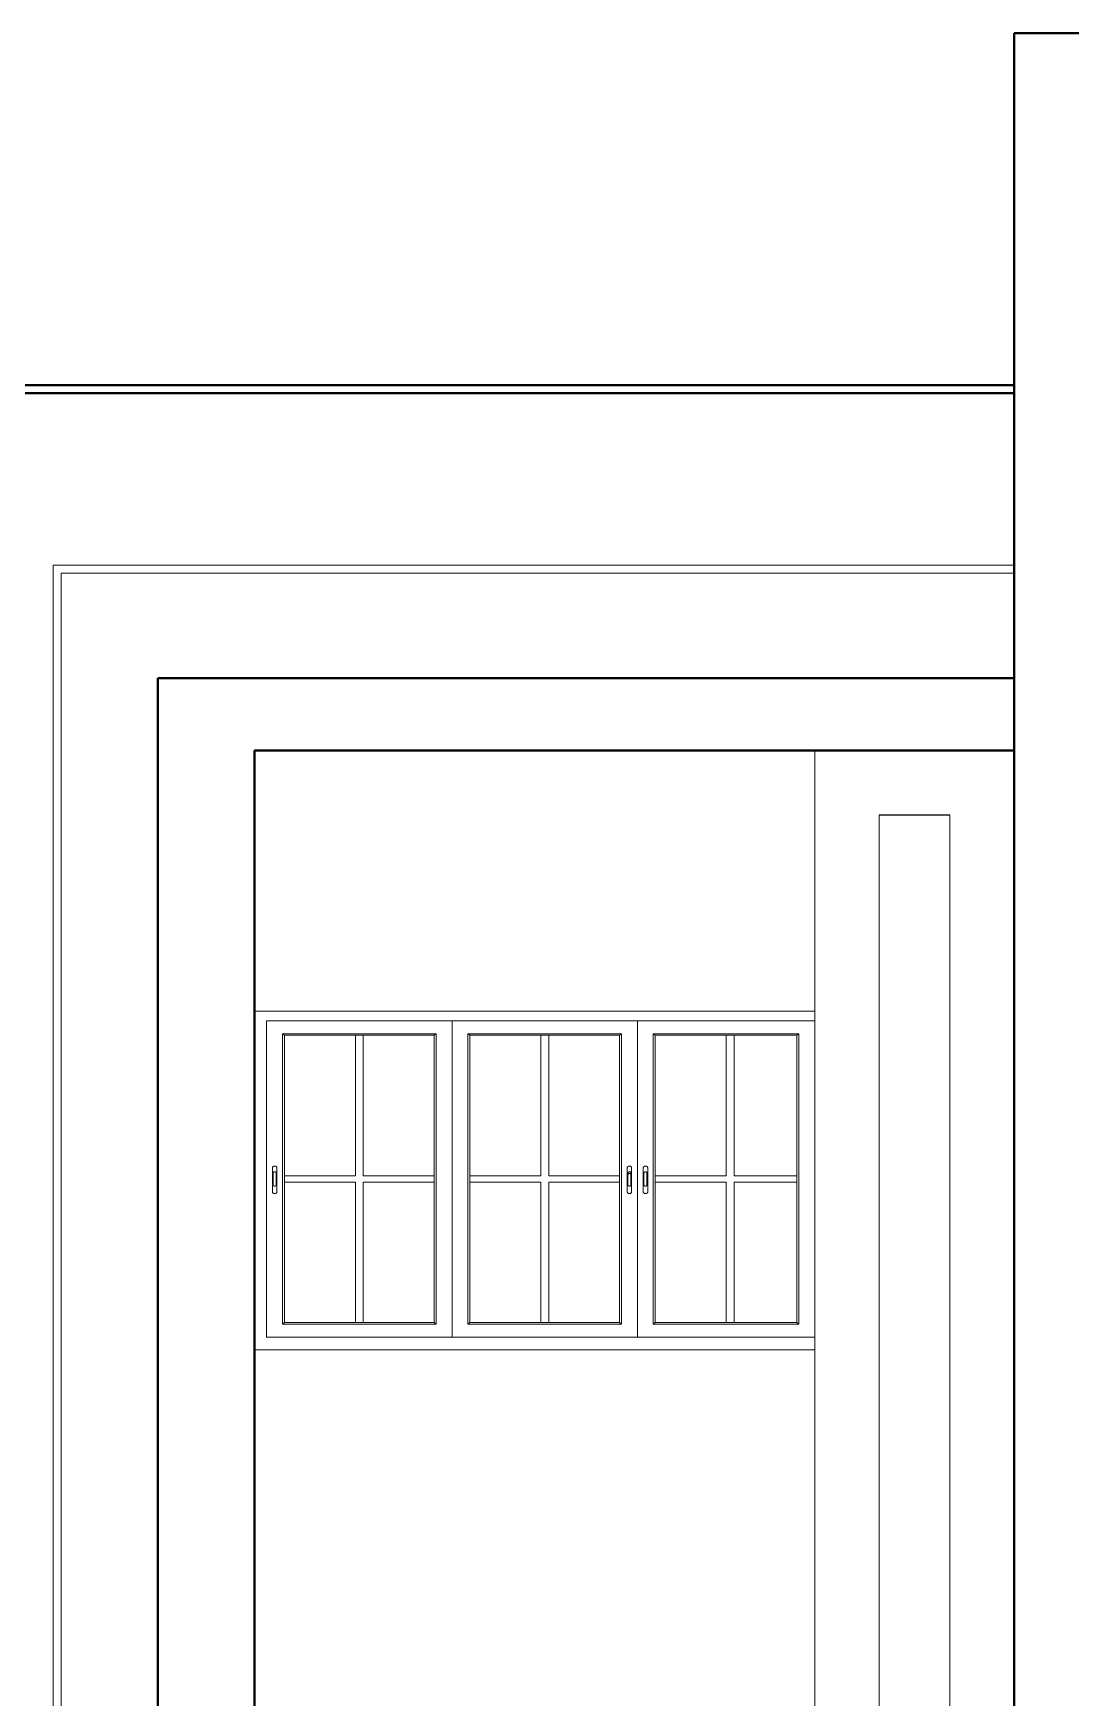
# Model space of a CAD drawing. Header units: inches. Extents: x 135267 to 147066, y -21506 to -19082.
# Drawn here: x 145368.1 to 145496.8, y -20381.1 to -20174.6 of the extents above; entities that cross this region are included whole.
import ezdxf

# ---------------------------------------------------------------- set-up
doc = ezdxf.new("R2010")
doc.units = ezdxf.units.IN
doc.header["$LTSCALE"] = 0.5
doc.header["$MEASUREMENT"] = 0
for name, color, linetype, lineweight in [('DIM 1-100', 4, 'Continuous', 13), ('HACTH', 253, 'Continuous', 9), ('wall', 1, 'Continuous', 40), ('wall light', 6, 'Continuous', 25), ('window', 4, 'Continuous', 13)]:
    doc.layers.add(name, color=color, linetype=linetype, lineweight=lineweight)

msp = doc.modelspace()

# ---------------------------------------------------------------- linework, layer by layer
at = {"layer": 'DIM 1-100'}
msp.add_line((145395.59, -20295.94), (145465.09, -20295.94), dxfattribs=at)
at = {"layer": 'HACTH'}
for p, q in [((145370.59, -20240.61), (145489.84, -20240.61)), ((145370.59, -20240.61), (145370.59, -20503.61)), ((145371.59, -20241.61), (145371.59, -20503.61)), ((145489.84, -20241.61), (145371.59, -20241.61)), ((145465.09, -20494.61), (145465.09, -20263.61)), ((145473.09, -20271.61), (145473.09, -20494.61)), ((145481.84, -20494.61), (145481.84, -20271.61))]:
    msp.add_line(p, q, dxfattribs=at)
at = {"layer": 'wall'}
for p, q in [((145494.84, -20174.61), (145489.84, -20174.61)), ((145489.84, -20503.61), (145489.84, -20174.61)), ((145628.09, -20174.61), (145494.84, -20174.61)), ((145333.84, -20218.25), (145489.84, -20218.25)), ((145333.84, -20219.25), (145489.84, -20219.25)), ((145383.59, -20254.61), (145489.84, -20254.61)), ((145383.59, -20503.61), (145383.59, -20254.61)), ((145395.59, -20263.61), (145489.84, -20263.61)), ((145395.59, -20263.61), (145395.59, -20494.61))]:
    msp.add_line(p, q, dxfattribs=at)
at = {"layer": 'wall light'}
msp.add_line((145481.84, -20271.61), (145473.09, -20271.61), dxfattribs=at)
at = {"layer": 'window'}
for p, q in [((145395.59, -20337.94), (145395.59, -20295.94)), ((145397.09, -20336.36), (145397.09, -20297.13)), ((145465.09, -20297.13), (145397.09, -20297.13)), ((145399.05, -20334.76), (145399.05, -20298.73)), ((145399.05, -20298.73), (145418.13, -20298.73)), ((145399.3, -20298.93), (145399.05, -20298.73)), ((145399.3, -20334.56), (145399.3, -20298.93)), ((145417.88, -20298.93), (145399.3, -20298.93)), ((145408.1, -20298.93), (145408.1, -20316.35)), ((145409.08, -20298.93), (145409.08, -20316.35)), ((145417.88, -20298.93), (145418.13, -20298.73)), ((145417.88, -20298.93), (145417.88, -20334.56)), ((145418.13, -20298.73), (145418.13, -20334.76)), ((145420.09, -20297.13), (145420.09, -20336.36)), ((145441.13, -20298.73), (145422.05, -20298.73)), ((145422.05, -20298.73), (145422.05, -20334.76)), ((145422.3, -20298.93), (145422.05, -20298.73)), ((145422.3, -20298.93), (145422.3, -20334.56)), ((145422.3, -20298.93), (145440.88, -20298.93)), ((145431.1, -20298.93), (145431.1, -20316.35)), ((145432.08, -20298.93), (145432.08, -20316.35)), ((145440.88, -20298.93), (145441.13, -20298.73)), ((145440.88, -20334.56), (145440.88, -20298.93)), ((145441.13, -20334.76), (145441.13, -20298.73)), ((145443.09, -20297.13), (145443.09, -20336.36)), ((145445.05, -20334.76), (145445.05, -20298.73)), ((145445.05, -20298.73), (145463.13, -20298.73)), ((145445.3, -20298.93), (145445.05, -20298.73)), ((145445.3, -20334.56), (145445.3, -20298.93)), ((145462.88, -20298.93), (145445.3, -20298.93)), ((145454.1, -20298.93), (145454.1, -20316.35)), ((145455.08, -20298.93), (145455.08, -20316.35)), ((145462.88, -20298.93), (145463.13, -20298.73)), ((145462.88, -20298.93), (145462.88, -20334.56)), ((145463.13, -20298.73), (145463.13, -20334.76)), ((145465.09, -20297.13), (145465.09, -20336.36)), ((145397.82, -20315.32), (145397.83, -20315.29)), ((145397.82, -20315.35), (145397.83, -20315.29)), ((145397.82, -20315.35), (145397.82, -20315.32)), ((145397.82, -20318.37), (145397.82, -20315.35)), ((145397.83, -20315.29), (145397.85, -20315.26)), ((145397.85, -20315.26), (145397.87, -20315.24)), ((145397.89, -20315.21), (145397.87, -20315.24)), ((145397.93, -20315.19), (145397.89, -20315.21)), ((145397.93, -20315.19), (145397.96, -20315.18)), ((145398, -20315.17), (145397.96, -20315.18)), ((145398.04, -20315.16), (145398, -20315.17)), ((145398.09, -20315.16), (145398.04, -20315.16)), ((145398.13, -20315.16), (145398.09, -20315.16)), ((145398.13, -20315.16), (145398.17, -20315.17)), ((145398.17, -20315.17), (145398.21, -20315.18)), ((145398.21, -20315.18), (145398.24, -20315.19)), ((145398.24, -20315.19), (145398.28, -20315.21)), ((145398.28, -20315.21), (145398.3, -20315.24)), ((145398.33, -20315.26), (145398.3, -20315.24)), ((145398.34, -20315.29), (145398.33, -20315.26)), ((145398.35, -20315.32), (145398.34, -20315.29)), ((145398.35, -20315.32), (145398.36, -20315.35)), ((145398.36, -20315.35), (145398.36, -20318.37)), ((145441.83, -20315.32), (145441.82, -20315.35)), ((145441.82, -20315.35), (145441.82, -20318.37)), ((145441.84, -20315.29), (145441.83, -20315.32)), ((145441.85, -20315.26), (145441.84, -20315.29)), ((145441.88, -20315.24), (145441.85, -20315.26)), ((145441.9, -20315.21), (145441.88, -20315.24)), ((145441.94, -20315.19), (145441.9, -20315.21)), ((145441.97, -20315.18), (145441.94, -20315.19)), ((145442.01, -20315.17), (145441.97, -20315.18)), ((145442.05, -20315.16), (145442.01, -20315.17)), ((145442.09, -20315.16), (145442.05, -20315.16)), ((145442.14, -20315.16), (145442.09, -20315.16)), ((145442.18, -20315.17), (145442.14, -20315.16)), ((145442.22, -20315.18), (145442.18, -20315.17)), ((145442.25, -20315.19), (145442.22, -20315.18)), ((145442.29, -20315.21), (145442.25, -20315.19)), ((145442.31, -20315.24), (145442.29, -20315.21)), ((145442.34, -20315.26), (145442.31, -20315.24)), ((145442.35, -20315.29), (145442.34, -20315.26)), ((145442.36, -20315.32), (145442.35, -20315.29)), ((145442.36, -20315.35), (145442.35, -20315.29)), ((145442.36, -20315.35), (145442.36, -20315.32)), ((145442.36, -20318.37), (145442.36, -20315.35)), ((145443.82, -20315.32), (145443.83, -20315.29)), ((145443.82, -20315.35), (145443.83, -20315.29)), ((145443.82, -20315.35), (145443.82, -20315.32)), ((145443.82, -20318.37), (145443.82, -20315.35)), ((145443.83, -20315.29), (145443.85, -20315.26)), ((145443.85, -20315.26), (145443.87, -20315.24)), ((145443.89, -20315.21), (145443.87, -20315.24)), ((145443.93, -20315.19), (145443.89, -20315.21)), ((145443.93, -20315.19), (145443.96, -20315.18)), ((145444, -20315.17), (145443.96, -20315.18)), ((145444.04, -20315.16), (145444, -20315.17)), ((145444.09, -20315.16), (145444.04, -20315.16)), ((145444.13, -20315.16), (145444.09, -20315.16)), ((145444.13, -20315.16), (145444.17, -20315.17)), ((145444.17, -20315.17), (145444.21, -20315.18)), ((145444.21, -20315.18), (145444.24, -20315.19)), ((145444.24, -20315.19), (145444.28, -20315.21)), ((145444.28, -20315.21), (145444.3, -20315.24)), ((145444.33, -20315.26), (145444.3, -20315.24)), ((145444.34, -20315.29), (145444.33, -20315.26)), ((145444.35, -20315.32), (145444.34, -20315.29)), ((145444.35, -20315.32), (145444.36, -20315.35)), ((145444.36, -20315.35), (145444.36, -20318.37)), ((145397.91, -20315.97), (145397.9, -20315.99)), ((145397.9, -20315.99), (145397.9, -20317.51)), ((145397.91, -20317.53), (145397.9, -20317.51)), ((145397.92, -20315.93), (145397.91, -20315.95)), ((145397.91, -20315.95), (145397.91, -20315.97)), ((145397.91, -20317.55), (145397.91, -20317.53)), ((145397.94, -20315.91), (145397.92, -20315.93)), ((145397.96, -20315.9), (145397.94, -20315.91)), ((145397.98, -20315.88), (145397.96, -20315.9)), ((145398, -20315.87), (145397.98, -20315.88)), ((145398.03, -20315.87), (145398, -20315.87)), ((145398.06, -20315.86), (145398.03, -20315.87)), ((145398.09, -20315.86), (145398.06, -20315.86)), ((145398.11, -20315.86), (145398.09, -20315.86)), ((145398.14, -20315.87), (145398.11, -20315.86)), ((145398.17, -20315.87), (145398.14, -20315.87)), ((145398.19, -20315.88), (145398.17, -20315.87)), ((145398.21, -20315.9), (145398.19, -20315.88)), ((145398.23, -20315.91), (145398.21, -20315.9)), ((145398.25, -20315.93), (145398.23, -20315.91)), ((145398.26, -20315.95), (145398.25, -20315.93)), ((145398.26, -20315.97), (145398.26, -20315.95)), ((145398.27, -20315.99), (145398.26, -20315.97)), ((145398.27, -20317.51), (145398.26, -20317.53)), ((145398.26, -20317.53), (145398.26, -20317.55)), ((145398.27, -20317.51), (145398.27, -20315.99)), ((145399.3, -20316.35), (145408.1, -20316.35)), ((145399.3, -20317.15), (145408.1, -20317.15)), ((145408.1, -20317.15), (145408.1, -20334.56)), ((145409.08, -20316.35), (145417.88, -20316.35)), ((145409.08, -20317.15), (145417.88, -20317.15)), ((145409.08, -20317.15), (145409.08, -20334.56)), ((145431.1, -20316.35), (145422.3, -20316.35)), ((145431.1, -20317.15), (145422.3, -20317.15)), ((145431.1, -20317.15), (145431.1, -20334.56)), ((145440.88, -20316.35), (145432.08, -20316.35)), ((145432.08, -20317.15), (145432.08, -20334.56)), ((145440.88, -20317.15), (145432.08, -20317.15)), ((145441.91, -20315.99), (145441.92, -20315.97)), ((145441.91, -20316.21), (145441.91, -20315.99)), ((145441.91, -20316.21), (145441.92, -20316.19)), ((145441.91, -20317.51), (145441.91, -20316.21)), ((145441.91, -20317.51), (145441.92, -20317.53)), ((145441.92, -20315.95), (145441.93, -20315.93)), ((145441.92, -20315.97), (145441.92, -20315.95)), ((145441.92, -20316.17), (145441.93, -20316.15)), ((145441.92, -20316.19), (145441.92, -20316.17)), ((145441.92, -20317.53), (145441.92, -20317.55)), ((145441.93, -20315.93), (145441.95, -20315.91)), ((145441.93, -20316.15), (145441.95, -20316.13)), ((145441.95, -20315.91), (145441.97, -20315.9)), ((145441.95, -20316.13), (145441.97, -20316.12)), ((145441.97, -20315.9), (145441.99, -20315.88)), ((145441.97, -20316.12), (145441.99, -20316.11)), ((145441.99, -20315.88), (145442.01, -20315.87)), ((145441.99, -20316.11), (145442.01, -20316.09)), ((145442.01, -20315.87), (145442.04, -20315.87)), ((145442.01, -20316.09), (145442.04, -20316.09)), ((145442.04, -20315.87), (145442.07, -20315.86)), ((145442.04, -20316.09), (145442.07, -20316.08)), ((145442.07, -20315.86), (145442.09, -20315.86)), ((145442.07, -20316.08), (145442.09, -20316.08)), ((145442.09, -20315.86), (145442.12, -20315.86)), ((145442.09, -20316.08), (145442.12, -20316.08)), ((145442.12, -20315.86), (145442.15, -20315.87)), ((145442.12, -20316.08), (145442.15, -20316.09)), ((145442.15, -20315.87), (145442.18, -20315.87)), ((145442.15, -20316.09), (145442.18, -20316.09)), ((145442.18, -20315.87), (145442.2, -20315.88)), ((145442.18, -20316.09), (145442.2, -20316.11)), ((145442.2, -20315.88), (145442.22, -20315.9)), ((145442.2, -20316.11), (145442.22, -20316.12)), ((145442.22, -20315.9), (145442.24, -20315.91)), ((145442.22, -20316.12), (145442.24, -20316.13)), ((145442.24, -20315.91), (145442.26, -20315.93)), ((145442.24, -20316.13), (145442.26, -20316.15)), ((145442.26, -20315.93), (145442.27, -20315.95)), ((145442.26, -20316.15), (145442.27, -20316.17)), ((145442.27, -20315.95), (145442.27, -20315.97)), ((145442.27, -20315.97), (145442.28, -20315.99)), ((145442.27, -20316.17), (145442.27, -20316.19)), ((145442.27, -20316.19), (145442.28, -20316.21)), ((145442.27, -20317.53), (145442.28, -20317.51)), ((145442.27, -20317.55), (145442.27, -20317.53)), ((145442.28, -20317.51), (145442.28, -20315.99)), ((145443.91, -20315.97), (145443.9, -20315.99)), ((145443.9, -20315.99), (145443.9, -20317.51)), ((145443.91, -20317.53), (145443.9, -20317.51)), ((145443.92, -20315.93), (145443.91, -20315.95)), ((145443.91, -20315.95), (145443.91, -20315.97)), ((145443.91, -20317.55), (145443.91, -20317.53)), ((145443.94, -20315.91), (145443.92, -20315.93)), ((145443.96, -20315.9), (145443.94, -20315.91)), ((145443.98, -20315.88), (145443.96, -20315.9)), ((145444, -20315.87), (145443.98, -20315.88)), ((145444.03, -20315.87), (145444, -20315.87)), ((145444.06, -20315.86), (145444.03, -20315.87)), ((145444.09, -20315.86), (145444.06, -20315.86)), ((145444.11, -20315.86), (145444.09, -20315.86)), ((145444.14, -20315.87), (145444.11, -20315.86)), ((145444.17, -20315.87), (145444.14, -20315.87)), ((145444.19, -20315.88), (145444.17, -20315.87)), ((145444.21, -20315.9), (145444.19, -20315.88)), ((145444.23, -20315.91), (145444.21, -20315.9)), ((145444.25, -20315.93), (145444.23, -20315.91)), ((145444.26, -20315.95), (145444.25, -20315.93)), ((145444.26, -20315.97), (145444.26, -20315.95)), ((145444.27, -20315.99), (145444.26, -20315.97)), ((145444.27, -20317.51), (145444.26, -20317.53)), ((145444.26, -20317.53), (145444.26, -20317.55)), ((145444.27, -20317.51), (145444.27, -20315.99)), ((145445.3, -20316.35), (145454.1, -20316.35)), ((145445.3, -20317.15), (145454.1, -20317.15)), ((145454.1, -20317.15), (145454.1, -20334.56)), ((145455.08, -20316.35), (145462.88, -20316.35)), ((145455.08, -20317.15), (145462.88, -20317.15)), ((145455.08, -20317.15), (145455.08, -20334.56)), ((145397.82, -20318.4), (145397.82, -20318.37)), ((145397.83, -20318.43), (145397.82, -20318.4)), ((145397.83, -20318.43), (145397.85, -20318.46)), ((145397.85, -20318.46), (145397.87, -20318.48)), ((145397.87, -20318.48), (145397.89, -20318.51)), ((145397.93, -20318.53), (145397.89, -20318.51)), ((145397.92, -20317.57), (145397.91, -20317.55)), ((145397.94, -20317.59), (145397.92, -20317.57)), ((145397.96, -20318.54), (145397.93, -20318.53)), ((145397.96, -20317.6), (145397.94, -20317.59)), ((145397.98, -20317.62), (145397.96, -20317.6)), ((145397.96, -20318.54), (145398, -20318.55)), ((145398, -20317.63), (145397.98, -20317.62)), ((145398.03, -20317.63), (145398, -20317.63)), ((145398.04, -20318.56), (145398, -20318.55)), ((145398.06, -20317.64), (145398.03, -20317.63)), ((145398.09, -20318.56), (145398.04, -20318.56)), ((145398.09, -20317.64), (145398.06, -20317.64)), ((145398.11, -20317.64), (145398.09, -20317.64)), ((145398.09, -20318.56), (145398.13, -20318.56)), ((145398.14, -20317.63), (145398.11, -20317.64)), ((145398.13, -20318.56), (145398.17, -20318.55)), ((145398.17, -20317.63), (145398.14, -20317.63)), ((145398.19, -20317.62), (145398.17, -20317.63)), ((145398.21, -20318.54), (145398.17, -20318.55)), ((145398.21, -20317.6), (145398.19, -20317.62)), ((145398.23, -20317.59), (145398.21, -20317.6)), ((145398.24, -20318.53), (145398.21, -20318.54)), ((145398.25, -20317.57), (145398.23, -20317.59)), ((145398.24, -20318.53), (145398.28, -20318.51)), ((145398.26, -20317.55), (145398.25, -20317.57)), ((145398.28, -20318.51), (145398.3, -20318.48)), ((145398.3, -20318.48), (145398.33, -20318.46)), ((145398.34, -20318.43), (145398.33, -20318.46)), ((145398.36, -20318.37), (145398.34, -20318.43)), ((145398.35, -20318.4), (145398.34, -20318.43)), ((145398.35, -20318.4), (145398.36, -20318.37)), ((145441.83, -20318.4), (145441.82, -20318.37)), ((145441.82, -20318.37), (145441.84, -20318.43)), ((145441.83, -20318.4), (145441.84, -20318.43)), ((145441.84, -20318.43), (145441.85, -20318.46)), ((145441.85, -20318.46), (145441.88, -20318.48)), ((145441.88, -20318.48), (145441.9, -20318.51)), ((145441.9, -20318.51), (145441.94, -20318.53)), ((145441.92, -20317.55), (145441.93, -20317.57)), ((145441.93, -20317.57), (145441.95, -20317.59)), ((145441.94, -20318.53), (145441.97, -20318.54)), ((145441.95, -20317.59), (145441.97, -20317.6)), ((145441.97, -20317.6), (145441.99, -20317.62)), ((145441.97, -20318.54), (145442.01, -20318.55)), ((145441.99, -20317.62), (145442.01, -20317.63)), ((145442.01, -20317.63), (145442.04, -20317.63)), ((145442.01, -20318.55), (145442.05, -20318.56)), ((145442.04, -20317.63), (145442.07, -20317.64)), ((145442.05, -20318.56), (145442.09, -20318.56)), ((145442.07, -20317.64), (145442.09, -20317.64)), ((145442.09, -20317.64), (145442.12, -20317.64)), ((145442.09, -20318.56), (145442.14, -20318.56)), ((145442.12, -20317.64), (145442.15, -20317.63)), ((145442.14, -20318.56), (145442.18, -20318.55)), ((145442.15, -20317.63), (145442.18, -20317.63)), ((145442.18, -20317.63), (145442.2, -20317.62)), ((145442.18, -20318.55), (145442.22, -20318.54)), ((145442.2, -20317.62), (145442.22, -20317.6)), ((145442.22, -20317.6), (145442.24, -20317.59)), ((145442.22, -20318.54), (145442.25, -20318.53)), ((145442.24, -20317.59), (145442.26, -20317.57)), ((145442.25, -20318.53), (145442.29, -20318.51)), ((145442.26, -20317.57), (145442.27, -20317.55)), ((145442.29, -20318.51), (145442.31, -20318.48)), ((145442.31, -20318.48), (145442.34, -20318.46)), ((145442.34, -20318.46), (145442.35, -20318.43)), ((145442.35, -20318.43), (145442.36, -20318.4)), ((145442.36, -20318.4), (145442.36, -20318.37)), ((145443.82, -20318.4), (145443.82, -20318.37)), ((145443.83, -20318.43), (145443.82, -20318.4)), ((145443.83, -20318.43), (145443.85, -20318.46)), ((145443.85, -20318.46), (145443.87, -20318.48)), ((145443.87, -20318.48), (145443.89, -20318.51)), ((145443.93, -20318.53), (145443.89, -20318.51)), ((145443.92, -20317.57), (145443.91, -20317.55)), ((145443.94, -20317.59), (145443.92, -20317.57)), ((145443.96, -20318.54), (145443.93, -20318.53)), ((145443.96, -20317.6), (145443.94, -20317.59)), ((145443.98, -20317.62), (145443.96, -20317.6)), ((145443.96, -20318.54), (145444, -20318.55)), ((145444, -20317.63), (145443.98, -20317.62)), ((145444.03, -20317.63), (145444, -20317.63)), ((145444.04, -20318.56), (145444, -20318.55)), ((145444.06, -20317.64), (145444.03, -20317.63)), ((145444.09, -20318.56), (145444.04, -20318.56)), ((145444.09, -20317.64), (145444.06, -20317.64)), ((145444.11, -20317.64), (145444.09, -20317.64)), ((145444.09, -20318.56), (145444.13, -20318.56)), ((145444.14, -20317.63), (145444.11, -20317.64)), ((145444.13, -20318.56), (145444.17, -20318.55)), ((145444.17, -20317.63), (145444.14, -20317.63)), ((145444.19, -20317.62), (145444.17, -20317.63)), ((145444.21, -20318.54), (145444.17, -20318.55)), ((145444.21, -20317.6), (145444.19, -20317.62)), ((145444.23, -20317.59), (145444.21, -20317.6)), ((145444.24, -20318.53), (145444.21, -20318.54)), ((145444.25, -20317.57), (145444.23, -20317.59)), ((145444.24, -20318.53), (145444.28, -20318.51)), ((145444.26, -20317.55), (145444.25, -20317.57)), ((145444.28, -20318.51), (145444.3, -20318.48)), ((145444.3, -20318.48), (145444.33, -20318.46)), ((145444.34, -20318.43), (145444.33, -20318.46)), ((145444.36, -20318.37), (145444.34, -20318.43)), ((145444.35, -20318.4), (145444.34, -20318.43)), ((145444.35, -20318.4), (145444.36, -20318.37)), ((145399.05, -20334.76), (145399.3, -20334.56)), ((145418.13, -20334.76), (145399.05, -20334.76)), ((145417.88, -20334.56), (145399.3, -20334.56)), ((145417.88, -20334.56), (145418.13, -20334.76)), ((145422.3, -20334.56), (145422.05, -20334.76)), ((145422.05, -20334.76), (145441.13, -20334.76)), ((145422.3, -20334.56), (145440.88, -20334.56)), ((145441.13, -20334.76), (145440.88, -20334.56)), ((145445.05, -20334.76), (145445.3, -20334.56)), ((145463.13, -20334.76), (145445.05, -20334.76)), ((145462.88, -20334.56), (145445.3, -20334.56)), ((145462.88, -20334.56), (145463.13, -20334.76)), ((145465.09, -20337.94), (145395.59, -20337.94)), ((145397.09, -20336.36), (145420.09, -20336.36)), ((145443.09, -20336.36), (145420.09, -20336.36)), ((145443.09, -20336.36), (145465.09, -20336.36))]:
    msp.add_line(p, q, dxfattribs=at)

doc.saveas('drawing.dxf')
